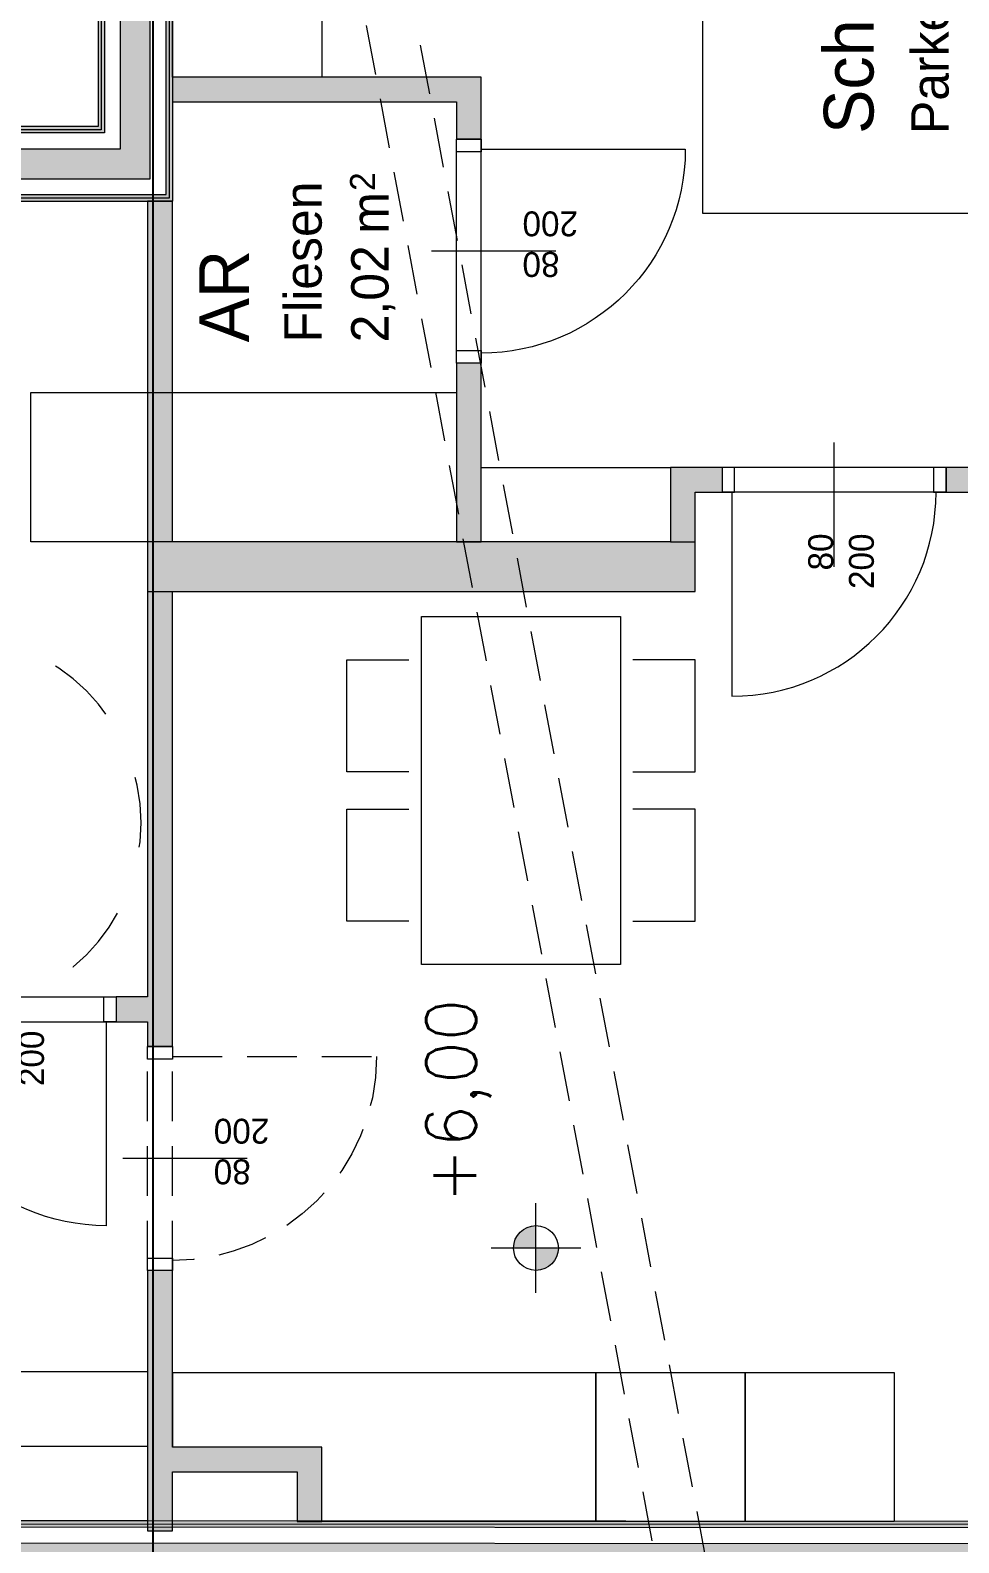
# Model space of a CAD drawing. Header units: metres. Extents: x -223175 to -223082, y -66 to 73.
# Drawn here: x -223159.97 to -223156.24, y 31.83 to 37.91 of the extents above; entities that cross this region are included whole.
import ezdxf
from ezdxf.enums import TextEntityAlignment as Align

# ---------------------------------------------------------------- set-up
doc = ezdxf.new("R2010")
doc.units = ezdxf.units.M
doc.header["$MEASUREMENT"] = 0
doc.linetypes.add('HIDDEN', pattern=[0.3, 0.2, -0.1])
doc.linetypes.add('Strichlinie', pattern=[0.564444, 0.282222, -0.282222])
for name, color, linetype in [('cs-aussenanlagen.cs', 7, 'Continuous'), ('cs-b1600.cs', 7, 'Continuous'), ('cs-einrichtung allg.cs', 7, 'Continuous'), ('cs-hoehenkoten.cs', 7, 'Continuous'), ('cs-raumstempel.cs', 7, 'Continuous'), ('cs-wand ntr.cs', 7, 'Continuous'), ('cs-wand tr.cs', 7, 'Continuous')]:
    doc.layers.add(name, color=color, linetype=linetype)

# ---------------------------------------------------------------- blocks, each defined once
blk = doc.blocks.new('Schlafen_21_163', base_point=(-14431.8444, 223156.4375))
at = {"layer": 'cs-raumstempel.cs', "color": 7, "lineweight": 13}
for tag, height, p in [('ROOM_NAME', 0.2, (-14432.3615, 223156.7806)), ('stFloorCovering', 0.15, (-14432.3615, 223156.4288)), ('ROOM_AREA', 0.15, (-14432.3615, 223156.1602)), ('DUMMY_875', 0.15, (-14431.8686, 223156.1602)), ('DUMMY_876', 0.1, (-14431.6404, 223156.1648))]:
    blk.add_attdef(tag, text='', height=height, dxfattribs=at).set_placement(p, align=Align.TOP_LEFT)
blk = doc.blocks.new('AR_21_165', base_point=(-14432.8575, 223158.957))
at = {"layer": 'cs-raumstempel.cs', "color": 7, "lineweight": 13}
for tag, height, p in [('ROOM_NAME', 0.2, (-14433.1994, 223159.2903)), ('stFloorCovering', 0.15, (-14433.1994, 223158.9483)), ('ROOM_AREA', 0.15, (-14433.1994, 223158.6797)), ('DUMMY_875', 0.15, (-14432.8184, 223158.6797)), ('DUMMY_876', 0.1, (-14432.5902, 223158.6843))]:
    blk.add_attdef(tag, text='', height=height, dxfattribs=at).set_placement(p, align=Align.TOP_LEFT)
blk = doc.blocks.new('Wand_11', base_point=(-14432.6313, 223159.3971))
at = {"layer": 'cs-wand tr.cs', "linetype": 'Continuous', "lineweight": 0, "true_color": 0xe3e3e3}
for points in [[(-14430.3951, 223159.6841), (-14432.3443, 223159.6841), (-14432.3573, 223159.6711), (-14430.4081, 223159.6711)], [(-14430.3821, 223159.6971), (-14432.3313, 223159.6971), (-14432.3443, 223159.6841), (-14430.3951, 223159.6841)], [(-14432.6313, 223159.3971), (-14430.6823, 223159.3971), (-14430.6693, 223159.4101), (-14432.6183, 223159.4101)], [(-14432.6183, 223159.4101), (-14430.6693, 223159.4101), (-14430.6562, 223159.4231), (-14432.6053, 223159.4231)]]:
    blk.add_hatch(color=254, dxfattribs=at).paths.add_polyline_path(points)
at = {"layer": 'cs-wand tr.cs', "linetype": 'Continuous', "lineweight": 0, "true_color": 0xdbd4bc}
blk.add_hatch(color=254, dxfattribs=at).paths.add_polyline_path([(-14432.5413, 223159.4871), (-14430.5922, 223159.4871), (-14430.4722, 223159.6071), (-14432.4213, 223159.6071)])
at = {"layer": 'cs-wand tr.cs', "color": 7, "linetype": 'Continuous', "lineweight": 0}
for p, q in [((-14430.4081, 223159.6711), (-14432.3573, 223159.6711)), ((-14430.3951, 223159.6841), (-14432.3443, 223159.6841)), ((-14432.6183, 223159.4101), (-14430.6693, 223159.4101)), ((-14432.6053, 223159.4231), (-14430.6562, 223159.4231))]:
    blk.add_line(p, q, dxfattribs=at)
at = {"layer": 'cs-wand tr.cs', "color": 7, "linetype": 'Continuous', "lineweight": 13}
for p, q in [((-14432.4213, 223159.6071), (-14430.4722, 223159.6071)), ((-14432.5413, 223159.4871), (-14430.5922, 223159.4871))]:
    blk.add_line(p, q, dxfattribs=at)
at = {"layer": 'cs-wand tr.cs', "color": 7, "linetype": 'Continuous', "lineweight": 0, "flags": 128}
for points in [[(-14430.3821, 223159.6971), (-14432.3313, 223159.6971)], [(-14432.6313, 223159.3971), (-14430.6823, 223159.3971)]]:
    blk.add_lwpolyline(points, dxfattribs=at)
blk = doc.blocks.new('Wand_345', base_point=(-14432.6313, 223161.7725))
at = {"layer": 'cs-wand tr.cs', "linetype": 'Continuous', "lineweight": 0, "true_color": 0xe3e3e3}
for points in [[(-14432.6313, 223161.7725), (-14432.6313, 223159.3971), (-14432.6183, 223159.4101), (-14432.6183, 223161.7725)], [(-14432.6183, 223161.7725), (-14432.6183, 223159.4101), (-14432.6053, 223159.4231), (-14432.6053, 223161.7725)], [(-14432.3443, 223159.6841), (-14432.3443, 223161.7725), (-14432.3573, 223161.7725), (-14432.3573, 223159.6711)], [(-14432.3313, 223159.6971), (-14432.3313, 223161.7725), (-14432.3443, 223161.7725), (-14432.3443, 223159.6841)]]:
    blk.add_hatch(color=254, dxfattribs=at).paths.add_polyline_path(points)
at = {"layer": 'cs-wand tr.cs', "linetype": 'Continuous', "lineweight": 0, "true_color": 0xdbd4bc}
blk.add_hatch(color=254, dxfattribs=at).paths.add_polyline_path([(-14432.5413, 223161.7725), (-14432.5413, 223159.4871), (-14432.4213, 223159.6071), (-14432.4213, 223161.7725)])
at = {"layer": 'cs-wand tr.cs', "color": 7, "linetype": 'Continuous', "lineweight": 0}
for p, q in [((-14432.6183, 223161.7725), (-14432.6183, 223159.4101)), ((-14432.6053, 223161.7725), (-14432.6053, 223159.4231)), ((-14432.3573, 223159.6711), (-14432.3573, 223161.7725)), ((-14432.3443, 223159.6841), (-14432.3443, 223161.7725))]:
    blk.add_line(p, q, dxfattribs=at)
at = {"layer": 'cs-wand tr.cs', "color": 7, "linetype": 'Continuous', "lineweight": 13}
for p, q in [((-14432.5413, 223161.7725), (-14432.5413, 223159.4871)), ((-14432.4213, 223161.7725), (-14432.4213, 223159.6071))]:
    blk.add_line(p, q, dxfattribs=at)
at = {"layer": 'cs-wand tr.cs', "color": 7, "linetype": 'Continuous', "lineweight": 0, "flags": 128}
for points in [[(-14432.6313, 223161.7725), (-14432.6313, 223159.3971)], [(-14432.6183, 223161.7725), (-14432.6313, 223161.7725)], [(-14432.6053, 223161.7725), (-14432.6183, 223161.7725)], [(-14432.5413, 223161.7725), (-14432.6053, 223161.7725)], [(-14432.3573, 223161.7725), (-14432.4213, 223161.7725)], [(-14432.3443, 223161.7725), (-14432.3573, 223161.7725)], [(-14432.3313, 223161.7725), (-14432.3443, 223161.7725)], [(-14432.3313, 223159.6971), (-14432.3313, 223161.7725)]]:
    blk.add_lwpolyline(points, dxfattribs=at)
at = {"layer": 'cs-wand tr.cs', "color": 7, "linetype": 'Continuous', "lineweight": 13, "flags": 128}
blk.add_lwpolyline([(-14432.4213, 223161.7725), (-14432.5413, 223161.7725)], dxfattribs=at)
blk = doc.blocks.new('Wand_461', base_point=(-14433.9454, 223174.6424))
at = {"layer": 'cs-aussenanlagen.cs', "color": 1, "linetype": 'HIDDEN', "lineweight": 0, "flags": 128}
for points in [[(-14424.5313, 223176.6203), (-14433.9871, 223174.8381)], [(-14433.9454, 223174.6424), (-14424.7312, 223176.379)]]:
    blk.add_lwpolyline(points, dxfattribs=at)
blk = doc.blocks.new('Blockfutter 21_11')
at = {"layer": 'cs-wand ntr.cs', "color": 7, "linetype": 'Continuous', "lineweight": 13}
for p, q in [((0.41, 0), (0.41, 0.82)), ((-0.45, 0), (0.45, 0)), ((-0.4, 0), (-0.45, 0)), ((-0.45, 0), (-0.45, -0.1)), ((-0.45, -0.1), (-0.45, 0)), ((-0.45, -0.1), (-0.45, 0)), ((-0.4, -0.1), (-0.4, 0)), ((0.45, 0), (0.4, 0)), ((0.4, 0), (0.4, -0.1)), ((0.45, -0.1), (0.45, 0)), ((0.45, -0.1), (0.45, 0)), ((0.45, -0.1), (0.45, 0)), ((-0.45, -0.1), (0.45, -0.1)), ((-0.45, -0.1), (-0.4, -0.1)), ((0.4, -0.1), (0.45, -0.1))]:
    blk.add_line(p, q, dxfattribs=at)
blk.add_arc((0.41, 0), 0.82, 90, 180, dxfattribs=at)
blk = doc.blocks.new('T Marker 21_5')
at = {"layer": 'cs-wand ntr.cs', "color": 7, "linetype": 'Continuous', "lineweight": 13}
blk.add_line((0, 0.3), (0, -0.2), dxfattribs=at)
at = {"layer": 'cs-wand ntr.cs', "color": 7, "lineweight": 13}
for tag, p in [('DUMMY_273', (-0.19, 0.3889)), ('DUMMY_272', (-0.0264, 0.3143))]:
    blk.add_attdef(tag, text='', height=0.1, rotation=270, dxfattribs=at).set_placement(p, align=Align.BOTTOM_LEFT)
blk = doc.blocks.new('Wand_478', base_point=(-14433.8023, 223154.6171))
at = {"layer": 'cs-wand ntr.cs', "linetype": 'Continuous', "lineweight": 0, "true_color": 0xfee4b1}
for points in [[(-14433.7023, 223157.3971), (-14433.8023, 223157.2971), (-14433.8023, 223157.1894), (-14433.7023, 223157.1894)], [(-14433.8023, 223156.2894), (-14433.8023, 223154.5171), (-14433.7023, 223154.6171), (-14433.7023, 223156.2894)]]:
    blk.add_hatch(color=41, dxfattribs=at).paths.add_polyline_path(points)
at = {"layer": 'cs-wand ntr.cs', "color": 7, "linetype": 'Continuous', "lineweight": 13}
for p, q in [((-14433.7023, 223157.1894), (-14433.8023, 223157.1894)), ((-14433.7023, 223156.2894), (-14433.8023, 223156.2894))]:
    blk.add_line(p, q, dxfattribs=at)
at = {"layer": 'cs-wand ntr.cs', "color": 7, "linetype": 'Continuous', "lineweight": 13, "flags": 128}
for points in [[(-14433.7023, 223157.1894), (-14433.7023, 223157.3971)], [(-14433.8023, 223157.2971), (-14433.8023, 223157.1894)], [(-14433.8023, 223156.2894), (-14433.8023, 223154.5171)], [(-14433.7023, 223154.6171), (-14433.7023, 223156.2894)]]:
    blk.add_lwpolyline(points, dxfattribs=at)
at = {"layer": 'cs-wand ntr.cs', "color": 7, "linetype": 'Continuous', "lineweight": 13, "rotation": 90}
blk.add_blockref('Blockfutter 21_11', (-14433.8023, 223156.7394), dxfattribs=at)
blk.add_blockref('T Marker 21_5', (-14433.8023, 223156.7394), dxfattribs=at).add_auto_attribs({'DUMMY_272': '80', 'DUMMY_273': '200'})
blk = doc.blocks.new('Wand_479', base_point=(-14433.8023, 223157.2971))
at = {"layer": 'cs-wand ntr.cs', "linetype": 'Continuous', "lineweight": 0, "true_color": 0xdbd4bc}
blk.add_hatch(color=254, dxfattribs=at).paths.add_polyline_path([(-14434.0013, 223157.3971), (-14434.2013, 223157.2971), (-14434.0013, 223157.2971)])
at = {"layer": 'cs-wand ntr.cs', "linetype": 'Continuous', "lineweight": 0, "true_color": 0xfee4b1}
blk.add_hatch(color=41, dxfattribs=at).paths.add_polyline_path([(-14434.0013, 223157.2971), (-14433.8023, 223157.2971), (-14433.7023, 223157.3971), (-14434.0013, 223157.3971)])
at = {"layer": 'cs-wand ntr.cs', "color": 7, "linetype": 'Continuous', "lineweight": 13}
blk.add_line((-14434.0013, 223157.3971), (-14434.0013, 223157.2971), dxfattribs=at)
at = {"layer": 'cs-wand ntr.cs', "color": 7, "linetype": 'Continuous', "lineweight": 13, "flags": 128}
for points in [[(-14433.7023, 223157.3971), (-14434.0013, 223157.3971)], [(-14434.2013, 223157.2971), (-14434.0013, 223157.2971)], [(-14434.0013, 223157.2971), (-14433.8023, 223157.2971)]]:
    blk.add_lwpolyline(points, dxfattribs=at)
blk = doc.blocks.new('Wand_480', base_point=(-14437.9413, 223158.8971))
at = {"layer": 'cs-wand ntr.cs', "linetype": 'Continuous', "lineweight": 0, "true_color": 0xfee4b1}
blk.add_hatch(color=41, dxfattribs=at).paths.add_polyline_path([(-14437.9413, 223158.7971), (-14437.6413, 223158.7971), (-14437.7413, 223158.8971), (-14437.9413, 223158.8971)])
at = {"layer": 'cs-wand ntr.cs', "color": 7, "linetype": 'Continuous', "lineweight": 13, "flags": 128}
for points in [[(-14437.7413, 223158.8971), (-14437.9413, 223158.8971)], [(-14437.9413, 223158.8971), (-14437.9413, 223158.7971)], [(-14437.9413, 223158.7971), (-14437.6413, 223158.7971)]]:
    blk.add_lwpolyline(points, dxfattribs=at)
blk = doc.blocks.new('Wand_481', base_point=(-14437.7413, 223158.8971))
at = {"layer": 'cs-wand ntr.cs', "linetype": 'Continuous', "lineweight": 0, "true_color": 0xfee4b1}
blk.add_hatch(color=41, dxfattribs=at).paths.add_polyline_path([(-14437.6413, 223159.3978), (-14437.7413, 223159.3978), (-14437.7413, 223158.8971), (-14437.6413, 223158.7971)])
at = {"layer": 'cs-wand ntr.cs', "color": 7, "linetype": 'Continuous', "lineweight": 13, "flags": 128}
for points in [[(-14437.7413, 223159.3978), (-14437.7413, 223158.8971)], [(-14437.6413, 223158.7971), (-14437.6413, 223159.3978)]]:
    blk.add_lwpolyline(points, dxfattribs=at)
blk = doc.blocks.new('T Marker 21_2')
at = {"layer": 'cs-wand ntr.cs', "color": 7, "linetype": 'Continuous', "lineweight": 0}
blk.add_line((0, -0.4), (0, 0.1), dxfattribs=at)
at = {"layer": 'cs-wand ntr.cs', "color": 7, "lineweight": 13}
for tag, p in [('DUMMY_272', (0.0264, -0.2842)), ('DUMMY_273', (0.19, -0.3588))]:
    blk.add_attdef(tag, text='', height=0.1, rotation=90, dxfattribs=at).set_placement(p, align=Align.BOTTOM_LEFT)
blk = doc.blocks.new('Wand_482', base_point=(-14435.8313, 223161.5743))
at = {"layer": 'cs-wand ntr.cs', "linetype": 'Continuous', "lineweight": 0, "true_color": 0xfee4b1}
for points in [[(-14435.9313, 223161.5743), (-14435.9313, 223160.5243), (-14435.8313, 223160.5243), (-14435.8313, 223161.5743)], [(-14435.9313, 223159.4978), (-14435.8313, 223159.4978), (-14435.8313, 223159.6243), (-14435.9313, 223159.6243)]]:
    blk.add_hatch(color=41, dxfattribs=at).paths.add_polyline_path(points)
at = {"layer": 'cs-wand ntr.cs', "color": 7, "linetype": 'Continuous', "lineweight": 13}
for p, q in [((-14435.8313, 223160.5243), (-14435.9313, 223160.5243)), ((-14435.8313, 223159.6243), (-14435.9313, 223159.6243))]:
    blk.add_line(p, q, dxfattribs=at)
at = {"layer": 'cs-wand ntr.cs', "color": 7, "linetype": 'Continuous', "lineweight": 13, "flags": 128}
for points in [[(-14435.9313, 223161.5743), (-14435.9313, 223160.5243)], [(-14435.8313, 223161.5743), (-14435.9313, 223161.5743)], [(-14435.8313, 223161.425), (-14435.8313, 223161.5743)], [(-14435.8313, 223160.5243), (-14435.8313, 223161.275)], [(-14435.9313, 223159.6243), (-14435.9313, 223159.4978)], [(-14435.8313, 223159.4978), (-14435.8313, 223159.6243)]]:
    blk.add_lwpolyline(points, dxfattribs=at)
at = {"layer": 'cs-wand ntr.cs', "color": 7, "linetype": 'Continuous', "lineweight": 13, "xscale": -1, "rotation": 90}
blk.add_blockref('Blockfutter 21_11', (-14435.9313, 223160.0743), dxfattribs=at)
at = {"layer": 'cs-wand ntr.cs', "color": 7, "linetype": 'Continuous', "lineweight": 13, "rotation": 270}
blk.add_blockref('T Marker 21_2', (-14435.8313, 223160.0743), dxfattribs=at).add_auto_attribs({'DUMMY_272': '80', 'DUMMY_273': '200'})
blk = doc.blocks.new('Wand_483', base_point=(-14432.2328, 223158.1571))
at = {"layer": 'cs-wand ntr.cs', "linetype": 'Continuous', "lineweight": 0, "true_color": 0xfee4b1}
blk.add_hatch(color=41, dxfattribs=at).paths.add_polyline_path([(-14432.1328, 223158.1571), (-14432.1328, 223159.3978), (-14432.2328, 223159.3978), (-14432.2328, 223158.2571)])
at = {"layer": 'cs-wand ntr.cs', "color": 7, "linetype": 'Continuous', "lineweight": 13, "flags": 128}
for points in [[(-14432.1328, 223159.3978), (-14432.2328, 223159.3978)], [(-14432.2328, 223159.3978), (-14432.2328, 223158.2571)], [(-14432.1328, 223158.1571), (-14432.1328, 223159.3978)]]:
    blk.add_lwpolyline(points, dxfattribs=at)
blk = doc.blocks.new('Blockfutter 21_15')
at = {"layer": 'cs-wand ntr.cs', "color": 7, "linetype": 'HIDDEN', "lineweight": 13}
for p, q in [((0.41, 0), (0.41, 0.82)), ((-0.45, 0), (0.45, 0)), ((-0.4, 0), (-0.45, 0)), ((-0.45, 0), (-0.45, -0.1)), ((-0.45, 0), (-0.45, -0.1)), ((-0.45, 0), (-0.45, -0.1)), ((-0.4, -0.1), (-0.4, 0)), ((0.45, 0), (0.4, 0)), ((0.4, 0), (0.4, -0.1)), ((0.45, -0.1), (0.45, 0)), ((0.45, 0), (0.45, -0.1)), ((0.45, 0), (0.45, -0.1)), ((-0.45, -0.1), (0.45, -0.1)), ((-0.45, -0.1), (-0.4, -0.1)), ((0.4, -0.1), (0.45, -0.1))]:
    blk.add_line(p, q, dxfattribs=at)
blk.add_arc((0.41, 0), 0.82, 90, 180, dxfattribs=at)
blk = doc.blocks.new('Wand_484', base_point=(-14432.6323, 223159.3978))
at = {"layer": 'cs-wand ntr.cs', "linetype": 'Continuous', "lineweight": 0, "true_color": 0xfee4b1}
for points in [[(-14437.979, 223159.3978), (-14436.9313, 223159.3978), (-14436.9313, 223159.4978), (-14437.979, 223159.4978)], [(-14436.0313, 223159.3978), (-14434.2013, 223159.3978), (-14434.2013, 223159.4978), (-14436.0313, 223159.4978)], [(-14434.0013, 223159.3978), (-14432.6323, 223159.3978), (-14432.6323, 223159.4978), (-14434.0013, 223159.4978)]]:
    blk.add_hatch(color=41, dxfattribs=at).paths.add_polyline_path(points)
at = {"layer": 'cs-wand ntr.cs', "linetype": 'Continuous', "lineweight": 0, "true_color": 0xdbd4bc}
blk.add_hatch(color=254, dxfattribs=at).paths.add_polyline_path([(-14434.0013, 223159.4978), (-14434.2013, 223159.4978), (-14434.2013, 223159.3978), (-14434.0013, 223159.3978)])
at = {"layer": 'cs-wand ntr.cs', "color": 7, "linetype": 'Continuous', "lineweight": 13}
for p, q in [((-14436.9313, 223159.3978), (-14436.9313, 223159.4978)), ((-14436.0313, 223159.3978), (-14436.0313, 223159.4978)), ((-14434.2013, 223159.4978), (-14434.2013, 223159.3978)), ((-14434.0013, 223159.3978), (-14434.0013, 223159.4978))]:
    blk.add_line(p, q, dxfattribs=at)
at = {"layer": 'cs-wand ntr.cs', "color": 7, "linetype": 'Continuous', "lineweight": 13, "flags": 128}
for points in [[(-14437.7413, 223159.4978), (-14437.979, 223159.4978)], [(-14437.979, 223159.4978), (-14437.979, 223159.3978)], [(-14436.9313, 223159.4978), (-14437.6413, 223159.4978)], [(-14435.9313, 223159.4978), (-14436.0313, 223159.4978)], [(-14432.6323, 223159.4978), (-14435.8313, 223159.4978)], [(-14432.6323, 223159.3978), (-14432.6323, 223159.4978)], [(-14437.979, 223159.3978), (-14437.7413, 223159.3978)], [(-14437.6413, 223159.3978), (-14436.9313, 223159.3978)], [(-14436.0313, 223159.3978), (-14434.2013, 223159.3978)], [(-14434.0013, 223159.3978), (-14432.6323, 223159.3978)]]:
    blk.add_lwpolyline(points, dxfattribs=at)
at = {"layer": 'cs-wand ntr.cs', "color": 7, "linetype": 'Continuous', "lineweight": 13, "rotation": 180}
blk.add_blockref('T Marker 21_5', (-14436.4813, 223159.3978), dxfattribs=at).add_auto_attribs({'DUMMY_272': '80', 'DUMMY_273': '200'})
at = {"layer": 'cs-wand ntr.cs', "color": 7, "linetype": 'HIDDEN', "lineweight": 13, "xscale": -1, "rotation": 180}
blk.add_blockref('Blockfutter 21_15', (-14436.4813, 223159.3978), dxfattribs=at)
blk = doc.blocks.new('Blockfutter 21_9')
at = {"layer": 'cs-wand ntr.cs', "color": 7, "linetype": 'Continuous', "lineweight": 13}
for p, q in [((0.41, 0), (0.41, 0.82)), ((-0.45, 0), (0.45, 0)), ((-0.4, 0), (-0.45, 0)), ((-0.45, 0), (-0.45, -0.1)), ((-0.45, 0), (-0.45, -0.1)), ((-0.45, 0), (-0.45, -0.1)), ((-0.4, -0.1), (-0.4, 0)), ((0.45, 0), (0.4, 0)), ((0.4, 0), (0.4, -0.1)), ((0.45, -0.1), (0.45, 0)), ((0.45, 0), (0.45, -0.1)), ((0.45, 0), (0.45, -0.1)), ((-0.45, -0.1), (0.45, -0.1)), ((-0.45, -0.1), (-0.4, -0.1)), ((0.4, -0.1), (0.45, -0.1))]:
    blk.add_line(p, q, dxfattribs=at)
blk.add_arc((0.41, 0), 0.82, 90, 180, dxfattribs=at)
blk = doc.blocks.new('Wand_485', base_point=(-14432.2328, 223158.1571))
at = {"layer": 'cs-wand ntr.cs', "linetype": 'Continuous', "lineweight": 0, "true_color": 0xfee4b1}
for points in [[(-14434.0013, 223158.1571), (-14433.2828, 223158.1571), (-14433.2828, 223158.2571), (-14434.0013, 223158.2571)], [(-14432.3828, 223158.1571), (-14432.1328, 223158.1571), (-14432.2328, 223158.2571), (-14432.3828, 223158.2571)]]:
    blk.add_hatch(color=41, dxfattribs=at).paths.add_polyline_path(points)
at = {"layer": 'cs-wand ntr.cs', "color": 7, "linetype": 'Continuous', "lineweight": 13}
for p, q in [((-14433.2828, 223158.1571), (-14433.2828, 223158.2571)), ((-14432.3828, 223158.1571), (-14432.3828, 223158.2571))]:
    blk.add_line(p, q, dxfattribs=at)
at = {"layer": 'cs-wand ntr.cs', "color": 7, "linetype": 'Continuous', "lineweight": 13, "flags": 128}
for points in [[(-14433.2828, 223158.2571), (-14434.0013, 223158.2571)], [(-14434.0013, 223158.2571), (-14434.0013, 223158.1571)], [(-14432.2328, 223158.2571), (-14432.3828, 223158.2571)], [(-14434.0013, 223158.1571), (-14433.2828, 223158.1571)], [(-14432.3828, 223158.1571), (-14432.1328, 223158.1571)]]:
    blk.add_lwpolyline(points, dxfattribs=at)
at = {"layer": 'cs-wand ntr.cs', "color": 7, "linetype": 'Continuous', "lineweight": 13, "rotation": 180}
blk.add_blockref('T Marker 21_5', (-14432.8328, 223158.1571), dxfattribs=at).add_auto_attribs({'DUMMY_272': '80', 'DUMMY_273': '200'})
at = {"layer": 'cs-wand ntr.cs', "color": 7, "linetype": 'Continuous', "lineweight": 13, "xscale": -1, "rotation": 180}
blk.add_blockref('Blockfutter 21_9', (-14432.8328, 223158.1571), dxfattribs=at)
blk = doc.blocks.new('Wand_487', base_point=(-14434.0013, 223157.2971))
at = {"layer": 'cs-wand ntr.cs', "linetype": 'Continuous', "lineweight": 0, "true_color": 0xdbd4bc}
blk.add_hatch(color=254, dxfattribs=at).paths.add_polyline_path([(-14434.0013, 223157.3971), (-14434.0013, 223159.3978), (-14434.2013, 223159.3978), (-14434.2013, 223157.2971)])
at = {"layer": 'cs-wand ntr.cs', "color": 7, "linetype": 'Continuous', "lineweight": 13, "flags": 128}
for points in [[(-14434.2013, 223159.3978), (-14434.2013, 223157.2971)], [(-14434.0013, 223157.3971), (-14434.0013, 223159.3978)]]:
    blk.add_lwpolyline(points, dxfattribs=at)
blk = doc.blocks.new('sn-aa_kitchen_120_60')
at = {"layer": 'cs-einrichtung allg.cs', "color": 251, "linetype": 'Continuous', "lineweight": 0, "true_color": 0x494949}
for p, q in [((0.6, 0.6), (0, 0.6)), ((0, 0.6), (0, 0)), ((0.6, 0), (0.6, 0.6)), ((1.2, 0.6), (0.6, 0.6)), ((0.6, 0.6), (0.6, 0)), ((1.2, 0), (1.2, 0.6)), ((0, 0), (0.6, 0)), ((0.6, 0), (1.2, 0))]:
    blk.add_line(p, q, dxfattribs=at)
blk = doc.blocks.new('sn-aa_table_rectangle_140-80')
at = {"layer": 'cs-einrichtung allg.cs', "color": 251, "linetype": 'Continuous', "lineweight": 0, "true_color": 0x494949}
for p, q in [((0.625, 1.4), (0.175, 1.4)), ((0.175, 1.4), (0.175, 1.15)), ((0.625, 1.15), (0.625, 1.4)), ((1.225, 1.4), (0.775, 1.4)), ((0.775, 1.4), (0.775, 1.15)), ((1.225, 1.15), (1.225, 1.4)), ((1.4, 1.1), (0, 1.1)), ((0, 1.1), (0, 0.3)), ((1.4, 0.3), (1.4, 1.1)), ((0, 0.3), (1.4, 0.3)), ((0.175, 0), (0.175, 0.25)), ((0.625, 0.25), (0.625, 0)), ((0.775, 0), (0.775, 0.25)), ((1.225, 0.25), (1.225, 0)), ((0.625, 0), (0.175, 0)), ((1.225, 0), (0.775, 0))]:
    blk.add_line(p, q, dxfattribs=at)
blk = doc.blocks.new('sn-aa_cupboard_60_60_46')
at = {"layer": 'cs-einrichtung allg.cs', "color": 251, "linetype": 'Continuous', "lineweight": 0, "true_color": 0x494949}
for p, q in [((0.6, 1.7095), (0, 1.7095)), ((0, 1.7095), (0, 0)), ((0.6, 0), (0.6, 1.7095)), ((0, 0), (0.6, 0))]:
    blk.add_line(p, q, dxfattribs=at)
blk = doc.blocks.new('sn-aa_cupboard_60_60_47')
at = {"layer": 'cs-einrichtung allg.cs', "color": 251, "linetype": 'Continuous', "lineweight": 0, "true_color": 0x494949}
for p, q in [((0.299, 0.76), (0, 0.76)), ((0, 0.76), (0, 0)), ((0.299, 0), (0.299, 0.76)), ((0, 0), (0.299, 0))]:
    blk.add_line(p, q, dxfattribs=at)
blk = doc.blocks.new('sn-aa_wardrobe_120-60_10')
at = {"layer": 'cs-einrichtung allg.cs', "color": 251, "linetype": 'Continuous', "lineweight": 0, "true_color": 0x494949}
for p, q in [((2.0772, 0.601), (0, 0.601)), ((0, 0.601), (0, 0)), ((0.0446, 0.5496), (0.1329, 0.0514)), ((0.3857, 0.5486), (0.2681, 0.0524)), ((0.8898, 0.5509), (0.8898, 0.0501)), ((1.0974, 0.5486), (0.9798, 0.0524)), ((2.0772, 0), (2.0772, 0.601)), ((0.4583, 0.5322), (0.7869, 0.0688)), ((0, 0.3005), (2.0772, 0.3005)), ((0, 0), (2.0772, 0))]:
    blk.add_line(p, q, dxfattribs=at)
blk = doc.blocks.new('sn-aa_bed_200-180')
at = {"layer": 'cs-einrichtung allg.cs', "color": 251, "linetype": 'Continuous', "lineweight": 0, "true_color": 0x494949}
for p, q in [((1.8, 2), (0, 2)), ((0, 2), (0, 0)), ((1.8, 0), (1.8, 2)), ((0, 0), (1.8, 0))]:
    blk.add_line(p, q, dxfattribs=at)
blk = doc.blocks.new('sn-aa_cupboard_60_60_49')
at = {"layer": 'cs-einrichtung allg.cs', "color": 251, "linetype": 'Continuous', "lineweight": 0, "true_color": 0x494949}
for p, q in [((0.6007, 1.4505), (0, 1.4505)), ((0, 1.4505), (0, 0)), ((0.6007, 0), (0.6007, 1.4505)), ((0, 0), (0.6007, 0))]:
    blk.add_line(p, q, dxfattribs=at)
blk = doc.blocks.new('Höhenbemaßung_28', base_point=(-14436.8411, 223157.9372))
at = {"layer": 'cs-hoehenkoten.cs', "linetype": 'Continuous', "lineweight": 0}
for points in [[(-14436.8411, 223157.9372), (-14436.7511, 223157.9372), (-14436.7579, 223157.9716), (-14436.7775, 223158.0008), (-14436.8067, 223158.0203), (-14436.8411, 223158.0272)], [(-14436.8411, 223157.9372), (-14436.9311, 223157.9372), (-14436.9242, 223157.9027), (-14436.9047, 223157.8735), (-14436.8755, 223157.854), (-14436.8411, 223157.8472)]]:
    blk.add_hatch(color=7, dxfattribs=at).paths.add_polyline_path(points)
at = {"layer": 'cs-hoehenkoten.cs', "color": 7, "linetype": 'Continuous', "lineweight": 0}
for p, q in [((-14436.8411, 223157.7572), (-14436.8411, 223158.1172)), ((-14437.0211, 223157.9372), (-14436.6611, 223157.9372))]:
    blk.add_line(p, q, dxfattribs=at)
blk.add_circle((-14436.8411, 223157.9372), 0.09, dxfattribs=at)
at = {"layer": 'cs-hoehenkoten.cs', "color": 7, "lineweight": 0, "insert": (-14436.6611, 223158.1172), "char_height": 0.2, "attachment_point": 7}
blk.add_mtext('\\A1;{\\pql;\\Ftxt.shx;+6,00}', dxfattribs=at)
blk = doc.blocks.new('Wand_780', base_point=(-14437.9413, 223153.577))
at = {"layer": 'cs-wand tr.cs', "linetype": 'Continuous', "lineweight": 0, "true_color": 0xe3e3e3}
for points in [[(-14438.2373, 223161.875), (-14438.2413, 223153.577), (-14438.2283, 223153.577), (-14438.2243, 223161.862)], [(-14438.2243, 223161.862), (-14438.2283, 223153.577), (-14438.2153, 223153.577), (-14438.2113, 223161.849)], [(-14437.9543, 223153.577), (-14437.9504, 223161.588), (-14437.9634, 223161.601), (-14437.9673, 223153.577)], [(-14437.9413, 223153.577), (-14437.9375, 223161.575), (-14437.9504, 223161.588), (-14437.9543, 223153.577)]]:
    blk.add_hatch(color=254, dxfattribs=at).paths.add_polyline_path(points)
at = {"layer": 'cs-wand tr.cs', "linetype": 'Continuous', "lineweight": 0, "true_color": 0xdbd4bc}
blk.add_hatch(color=254, dxfattribs=at).paths.add_polyline_path([(-14438.0313, 223153.577), (-14438.0274, 223161.665), (-14438.1474, 223161.785), (-14438.1513, 223153.577)])
at = {"layer": 'cs-wand tr.cs', "color": 7, "linetype": 'Continuous', "lineweight": 0}
for p, q in [((-14438.2243, 223161.862), (-14438.2283, 223153.577)), ((-14438.2113, 223161.849), (-14438.2153, 223153.577)), ((-14437.9673, 223153.577), (-14437.9634, 223161.601)), ((-14437.9543, 223153.577), (-14437.9504, 223161.588))]:
    blk.add_line(p, q, dxfattribs=at)
at = {"layer": 'cs-wand tr.cs', "color": 7, "linetype": 'Continuous', "lineweight": 13}
for p, q in [((-14438.1513, 223153.577), (-14438.1474, 223161.785)), ((-14438.0313, 223153.577), (-14438.0274, 223161.665))]:
    blk.add_line(p, q, dxfattribs=at)
at = {"layer": 'cs-wand tr.cs', "color": 7, "linetype": 'Continuous', "lineweight": 0, "flags": 128}
for points in [[(-14438.2373, 223161.875), (-14438.2413, 223153.577)], [(-14437.9413, 223153.577), (-14437.9375, 223161.575)]]:
    blk.add_lwpolyline(points, dxfattribs=at)
blk = doc.blocks.new('sn-aa_b1600_circle')
at = {"layer": 'cs-b1600.cs', "color": 252, "linetype": 'Strichlinie', "lineweight": 0, "true_color": 0x929292}
blk.add_circle((0.75, 0.75), 0.75, dxfattribs=at)

msp = doc.modelspace()

# ---------------------------------------------------------------- linework, layer by layer
msp.add_line((-223159.4771, 58.0153), (-223159.4771, 2.4319))
at = {"layer": 'cs-einrichtung allg.cs', "color": 251, "linetype": 'Continuous', "lineweight": 0, "true_color": 0x494949, "flags": 128}
msp.add_lwpolyline([(-223158.7971, 31.9101), (-223158.7971, 32.2101), (-223159.3971, 32.2101), (-223159.3971, 32.5101), (-223157.6971, 32.5101), (-223157.6971, 31.9101)], close=True, dxfattribs=at)

# ---------------------------------------------------------------- block references
at = {"layer": 'cs-b1600.cs', "color": 251, "linetype": 'Continuous', "lineweight": 0, "true_color": 0x494949, "xscale": -1, "rotation": 90}
msp.add_blockref('sn-aa_b1600_circle', (-223159.5243, 35.4701), dxfattribs=at)
at = {"layer": 'cs-einrichtung allg.cs', "color": 251, "linetype": 'Continuous', "lineweight": 0, "true_color": 0x494949, "xscale": -1}
for name, p in [('sn-aa_cupboard_60_60_49', (-223158.7971, 37.7186)), ('sn-aa_bed_200-180', (-223155.4671, 37.1701)), ('sn-aa_kitchen_120_60', (-223156.4971, 31.9101))]:
    msp.add_blockref(name, p, dxfattribs=at)
for name, p, rotation in [('sn-aa_cupboard_60_60_46', (-223158.2571, 36.4501), 90), ('sn-aa_cupboard_60_60_47', (-223157.3971, 36.1491), 90), ('sn-aa_table_rectangle_140-80', (-223157.2978, 35.5501), 90), ('sn-aa_wardrobe_120-60_10', (-223161.575, 32.5139), 180)]:
    msp.add_blockref(name, p, dxfattribs=dict(at, rotation=rotation))
at = {"layer": 'cs-hoehenkoten.cs', "color": 7, "lineweight": 0, "rotation": 90}
msp.add_blockref('Höhenbemaßung_28', (-223157.9372, 33.0103), dxfattribs=at)
at = {"layer": 'cs-raumstempel.cs', "color": 7, "linetype": 'Continuous', "lineweight": 13, "rotation": 90}
for name, p, values in [('Schlafen_21_163', (-223156.4375, 38.007), {'ROOM_NAME': 'Schlafen', 'ROOM_AREA': '12,71', 'stFloorCovering': 'Parkett', 'DUMMY_875': ' m', 'DUMMY_876': '2'}), ('AR_21_165', (-223158.957, 36.9939), {'ROOM_NAME': 'AR', 'ROOM_AREA': '2,02', 'stFloorCovering': 'Fliesen', 'DUMMY_875': ' m', 'DUMMY_876': '2'})]:
    msp.add_blockref(name, p, dxfattribs=at).add_auto_attribs(values)
at = {"layer": 'cs-wand ntr.cs', "color": 7, "lineweight": 13, "rotation": 90}
for name, p in [('Wand_461', (-223157.1971, 31.4601)), ('Wand_483', (-223158.1571, 37.6186)), ('Wand_485', (-223158.1571, 37.6186)), ('Wand_484', (-223159.3978, 37.2191)), ('Wand_478', (-223154.6171, 36.0491)), ('Wand_479', (-223157.2971, 36.0491)), ('Wand_487', (-223157.2971, 35.8501)), ('Wand_482', (-223161.5743, 34.0201)), ('Wand_481', (-223158.8971, 32.1101)), ('Wand_480', (-223158.8971, 31.9101))]:
    msp.add_blockref(name, p, dxfattribs=at)
at = {"layer": 'cs-wand tr.cs', "color": 131, "lineweight": 20, "true_color": 0x9efaff, "rotation": 90}
for name, p in [('Wand_11', (-223159.3971, 37.2201)), ('Wand_345', (-223161.7725, 37.2201)), ('Wand_780', (-223153.577, 31.9101))]:
    msp.add_blockref(name, p, dxfattribs=at)

doc.saveas('drawing.dxf')
